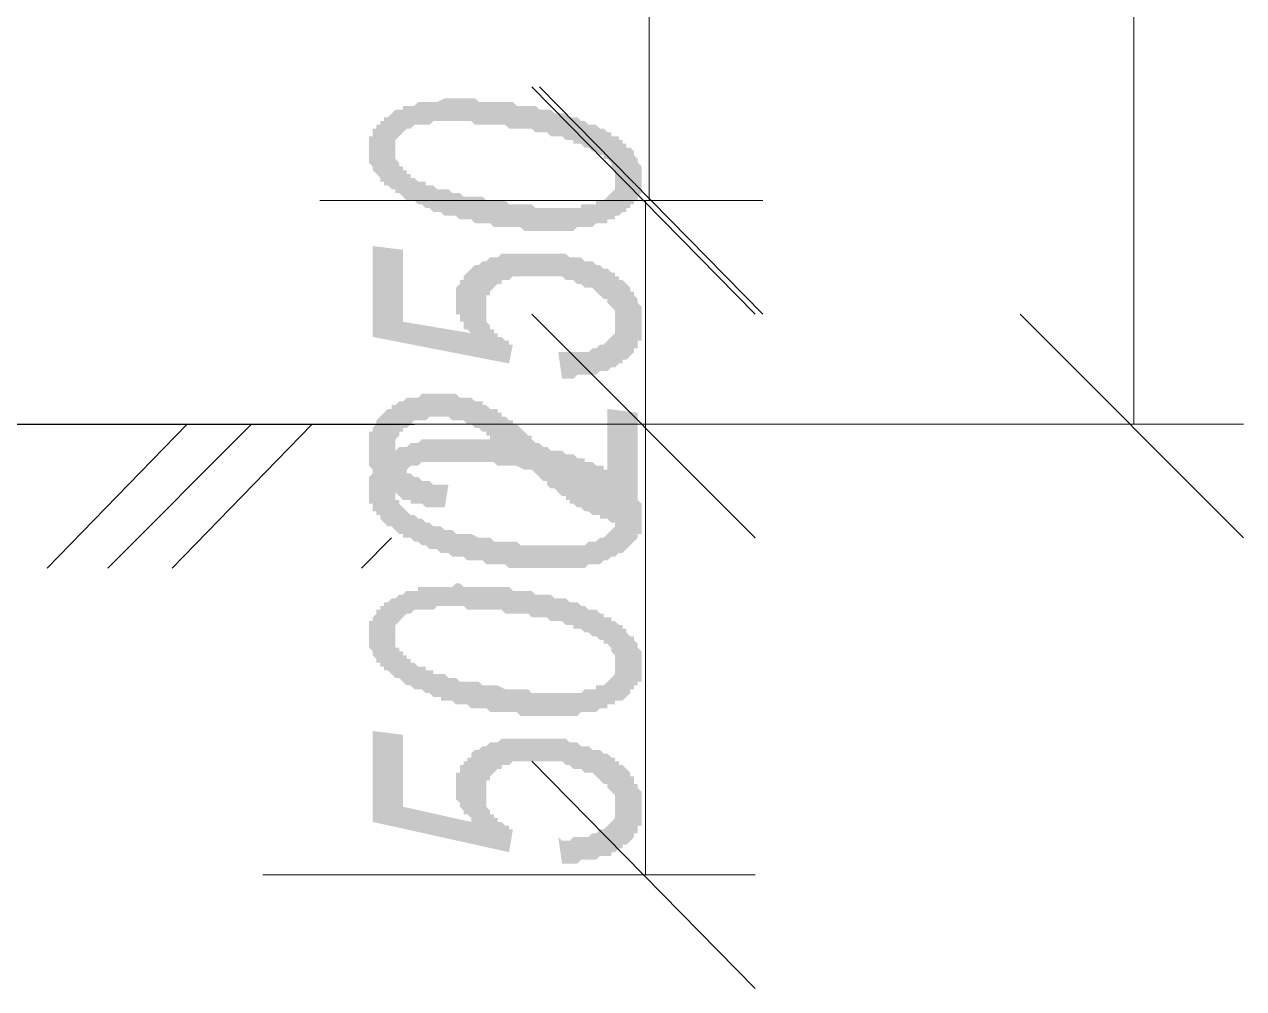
# Model space of a CAD drawing. Header units: millimetres. Extents: x 1372 to 666090, y 1285 to 31551.
# Drawn here: x 578284 to 579627, y 18809 to 19870 of the extents above; entities that cross this region are included whole.
import ezdxf

# ---------------------------------------------------------------- set-up
doc = ezdxf.new("R2010")
doc.units = ezdxf.units.MM
doc.layers.add('PDF _0', color=7, linetype='Continuous')
doc.layers.add('PDF _2D - Общий_Ном._пера__2', color=9, linetype='Continuous', true_color=0x808080)
doc.layers.add('PDF _Аннотация - Общий_Ном._пера__101', color=7, linetype='Continuous', true_color=0x989898)

msp = doc.modelspace()

# ---------------------------------------------------------------- hatches: boundary and pattern name
at = {"layer": 'PDF _0', "transparency": 33554559}
h = msp.add_hatch(color=256, dxfattribs=at)
h.paths.add_polyline_path([(578863.5, 19642.7), (578859.3, 19642.7), (578855.1, 19642.7), (578851, 19642.7), (578846.8, 19642.7), (578842.6, 19642.7), (578838.5, 19642.7), (578834.3, 19642.7), (578830.1, 19646.8), (578825.9, 19646.8), (578821.8, 19646.8), (578817.6, 19646.8), (578813.4, 19646.8), (578809.3, 19646.8), (578805.1, 19646.8), (578800.9, 19646.8), (578796.8, 19651), (578792.6, 19651), (578788.4, 19651), (578784.2, 19651), (578780.1, 19651), (578775.9, 19655.2), (578771.7, 19655.2), (578767.6, 19655.2), (578763.4, 19655.2), (578759.2, 19659.3), (578755, 19659.3), (578750.9, 19659.3), (578746.7, 19659.3), (578742.5, 19663.5), (578742.5, 19663.5), (578738.4, 19663.5), (578734.2, 19663.5), (578730, 19667.7), (578725.9, 19667.7), (578725.9, 19667.7), (578725.9, 19667.7), (578721.7, 19671.9), (578717.5, 19671.9), (578713.3, 19676), (578709.2, 19676), (578705, 19676), (578700.8, 19680.2), (578700.8, 19680.2), (578696.7, 19684.4), (578692.5, 19684.4), (578692.5, 19688.5), (578688.3, 19688.5), (578688.3, 19688.5), (578684.1, 19692.7), (578680, 19692.7), (578680, 19696.9), (578675.8, 19696.9), (578675.8, 19701), (578671.6, 19705.2), (578671.6, 19705.2), (578667.5, 19709.4), (578667.5, 19709.4), (578667.5, 19713.6), (578667.5, 19713.6), (578663.3, 19717.7), (578663.3, 19721.9), (578663.3, 19721.9), (578663.3, 19726.1), (578663.3, 19730.2), (578663.3, 19730.2), (578663.3, 19734.4), (578663.3, 19738.6), (578663.3, 19738.6), (578663.3, 19742.8), (578663.3, 19746.9), (578667.5, 19746.9), (578667.5, 19751.1), (578667.5, 19755.3), (578671.6, 19755.3), (578671.6, 19759.4), (578675.8, 19759.4), (578675.8, 19763.6), (578680, 19763.6), (578680, 19767.8), (578684.1, 19767.8), (578688.3, 19771.9), (578688.3, 19771.9), (578692.5, 19776.1), (578696.7, 19776.1), (578700.8, 19776.1), (578700.8, 19780.3), (578705, 19780.3), (578709.2, 19780.3), (578713.3, 19780.3), (578717.5, 19784.5), (578717.5, 19784.5), (578721.7, 19784.5), (578725.9, 19784.5), (578730, 19784.5), (578734.2, 19784.5), (578738.4, 19784.5), (578746.7, 19788.6), (578750.9, 19788.6), (578755, 19788.6), (578759.2, 19788.6), (578759.2, 19788.6), (578763.4, 19788.6), (578767.6, 19788.6), (578771.7, 19788.6), (578775.9, 19788.6), (578780.1, 19788.6), (578784.2, 19784.5), (578788.4, 19784.5), (578792.6, 19784.5), (578796.8, 19784.5), (578800.9, 19784.5), (578805.1, 19784.5), (578809.3, 19784.5), (578813.4, 19784.5), (578817.6, 19784.5), (578821.8, 19784.5), (578825.9, 19780.3), (578830.1, 19780.3), (578834.3, 19780.3), (578838.5, 19780.3), (578842.6, 19780.3), (578846.8, 19780.3), (578851, 19776.1), (578855.1, 19776.1), (578859.3, 19776.1), (578859.3, 19776.1), (578863.5, 19776.1), (578867.7, 19771.9), (578871.8, 19771.9), (578876, 19771.9), (578880.2, 19771.9), (578884.3, 19767.8), (578888.5, 19767.8), (578892.7, 19767.8), (578896.9, 19763.6), (578901, 19763.6), (578901, 19763.6), (578905.2, 19759.4), (578909.4, 19759.4), (578913.5, 19759.4), (578917.7, 19755.3), (578921.9, 19755.3), (578921.9, 19755.3), (578926, 19751.1), (578930.2, 19751.1), (578930.2, 19746.9), (578934.4, 19746.9), (578938.6, 19746.9), (578938.6, 19742.8), (578942.7, 19742.8), (578942.7, 19738.6), (578946.9, 19738.6), (578946.9, 19734.4), (578951.1, 19734.4), (578955.2, 19730.2), (578955.2, 19726.1), (578955.2, 19726.1), (578959.4, 19721.9), (578959.4, 19721.9), (578959.4, 19717.7), (578963.6, 19713.6), (578963.6, 19713.6), (578963.6, 19709.4), (578963.6, 19705.2), (578963.6, 19705.2), (578963.6, 19701), (578963.6, 19701), (578963.6, 19696.9), (578963.6, 19692.7), (578963.6, 19688.5), (578963.6, 19688.5), (578963.6, 19684.4), (578963.6, 19684.4), (578959.4, 19680.2), (578959.4, 19676), (578955.2, 19676), (578955.2, 19671.9), (578951.1, 19671.9), (578951.1, 19667.7), (578946.9, 19667.7), (578946.9, 19663.5), (578942.7, 19663.5), (578938.6, 19659.3), (578934.4, 19659.3), (578934.4, 19655.2), (578930.2, 19655.2), (578926, 19655.2), (578926, 19651), (578921.9, 19651), (578917.7, 19651), (578913.5, 19651), (578909.4, 19646.8), (578905.2, 19646.8), (578905.2, 19646.8), (578901, 19646.8), (578896.9, 19646.8), (578892.7, 19646.8), (578888.5, 19642.7), (578880.2, 19642.7), (578876, 19642.7), (578871.8, 19642.7), (578867.7, 19642.7), (578863.5, 19642.7), (578863.5, 19642.7)], flags=0)
h.paths.add_polyline_path([(578871.8, 19667.7), (578876, 19667.7), (578880.2, 19667.7), (578884.3, 19667.7), (578892.7, 19667.7), (578896.9, 19667.7), (578896.9, 19671.9), (578901, 19671.9), (578905.2, 19671.9), (578909.4, 19671.9), (578913.5, 19671.9), (578913.5, 19676), (578917.7, 19676), (578921.9, 19676), (578926, 19680.2), (578926, 19680.2), (578930.2, 19684.4), (578930.2, 19684.4), (578934.4, 19688.5), (578934.4, 19692.7), (578934.4, 19692.7), (578934.4, 19696.9), (578934.4, 19701), (578934.4, 19701), (578934.4, 19701), (578934.4, 19705.2), (578934.4, 19709.4), (578934.4, 19709.4), (578930.2, 19713.6), (578930.2, 19717.7), (578930.2, 19717.7), (578926, 19721.9), (578921.9, 19721.9), (578921.9, 19726.1), (578917.7, 19726.1), (578917.7, 19726.1), (578913.5, 19730.2), (578913.5, 19730.2), (578909.4, 19730.2), (578905.2, 19734.4), (578901, 19734.4), (578901, 19734.4), (578896.9, 19738.6), (578892.7, 19738.6), (578888.5, 19738.6), (578888.5, 19742.8), (578884.3, 19742.8), (578880.2, 19742.8), (578876, 19746.9), (578871.8, 19746.9), (578867.7, 19746.9), (578863.5, 19746.9), (578859.3, 19751.1), (578855.1, 19751.1), (578851, 19751.1), (578846.8, 19751.1), (578842.6, 19755.3), (578838.5, 19755.3), (578834.3, 19755.3), (578825.9, 19755.3), (578821.8, 19755.3), (578817.6, 19755.3), (578813.4, 19759.4), (578809.3, 19759.4), (578805.1, 19759.4), (578800.9, 19759.4), (578796.8, 19759.4), (578792.6, 19759.4), (578788.4, 19759.4), (578784.2, 19759.4), (578780.1, 19759.4), (578775.9, 19763.6), (578771.7, 19763.6), (578767.6, 19763.6), (578763.4, 19763.6), (578763.4, 19763.6), (578759.2, 19763.6), (578755, 19763.6), (578750.9, 19763.6), (578746.7, 19763.6), (578742.5, 19763.6), (578738.4, 19763.6), (578734.2, 19763.6), (578730, 19759.4), (578725.9, 19759.4), (578721.7, 19759.4), (578717.5, 19759.4), (578713.3, 19759.4), (578709.2, 19755.3), (578709.2, 19755.3), (578705, 19755.3), (578700.8, 19751.1), (578700.8, 19751.1), (578696.7, 19746.9), (578696.7, 19746.9), (578692.5, 19742.8), (578692.5, 19738.6), (578692.5, 19738.6), (578692.5, 19734.4), (578692.5, 19730.2), (578692.5, 19730.2), (578692.5, 19730.2), (578692.5, 19726.1), (578692.5, 19721.9), (578692.5, 19721.9), (578696.7, 19717.7), (578696.7, 19713.6), (578700.8, 19713.6), (578700.8, 19709.4), (578705, 19709.4), (578705, 19705.2), (578709.2, 19705.2), (578709.2, 19701), (578713.3, 19701), (578717.5, 19696.9), (578721.7, 19696.9), (578725.9, 19696.9), (578725.9, 19692.7), (578730, 19692.7), (578734.2, 19692.7), (578734.2, 19692.7), (578738.4, 19688.5), (578742.5, 19688.5), (578746.7, 19688.5), (578750.9, 19688.5), (578755, 19684.4), (578755, 19684.4), (578759.2, 19684.4), (578763.4, 19684.4), (578767.6, 19680.2), (578771.7, 19680.2), (578775.9, 19680.2), (578784.2, 19680.2), (578788.4, 19680.2), (578792.6, 19676), (578796.8, 19676), (578800.9, 19676), (578805.1, 19676), (578813.4, 19676), (578817.6, 19671.9), (578821.8, 19671.9), (578825.9, 19671.9), (578830.1, 19671.9), (578834.3, 19671.9), (578838.5, 19671.9), (578842.6, 19671.9), (578846.8, 19667.7), (578851, 19667.7), (578855.1, 19667.7), (578859.3, 19667.7), (578859.3, 19667.7), (578863.5, 19667.7), (578867.7, 19667.7), (578871.8, 19667.7), (578871.8, 19667.7)], flags=0)
for points in [[(578876, 19480), (578871.8, 19509.2), (578876, 19509.2), (578880.2, 19509.2), (578880.2, 19509.2), (578884.3, 19509.2), (578888.5, 19509.2), (578892.7, 19509.2), (578896.9, 19509.2), (578901, 19509.2), (578905.2, 19509.2), (578909.4, 19513.4), (578913.5, 19513.4), (578913.5, 19513.4), (578917.7, 19517.5), (578921.9, 19517.5), (578926, 19521.7), (578926, 19521.7), (578930.2, 19525.9), (578930.2, 19525.9), (578934.4, 19530), (578934.4, 19534.2), (578934.4, 19534.2), (578934.4, 19538.4), (578934.4, 19542.6), (578934.4, 19542.6), (578934.4, 19546.7), (578934.4, 19546.7), (578934.4, 19550.9), (578934.4, 19550.9), (578934.4, 19555.1), (578930.2, 19559.2), (578930.2, 19559.2), (578926, 19563.4), (578926, 19567.6), (578926, 19567.6), (578921.9, 19567.6), (578917.7, 19571.8), (578917.7, 19571.8), (578913.5, 19575.9), (578913.5, 19575.9), (578909.4, 19580.1), (578905.2, 19580.1), (578901, 19580.1), (578896.9, 19584.3), (578892.7, 19584.3), (578888.5, 19588.4), (578888.5, 19588.4), (578884.3, 19588.4), (578880.2, 19588.4), (578880.2, 19588.4), (578876, 19592.6), (578871.8, 19592.6), (578867.7, 19592.6), (578863.5, 19592.6), (578859.3, 19592.6), (578855.1, 19592.6), (578851, 19592.6), (578846.8, 19592.6), (578846.8, 19592.6), (578842.6, 19592.6), (578838.5, 19592.6), (578834.3, 19592.6), (578830.1, 19592.6), (578825.9, 19592.6), (578821.8, 19592.6), (578817.6, 19588.4), (578813.4, 19588.4), (578809.3, 19588.4), (578809.3, 19584.3), (578805.1, 19584.3), (578800.9, 19580.1), (578800.9, 19580.1), (578796.8, 19575.9), (578796.8, 19575.9), (578796.8, 19571.8), (578792.6, 19571.8), (578792.6, 19567.6), (578792.6, 19563.4), (578792.6, 19563.4), (578792.6, 19559.2), (578792.6, 19555.1), (578792.6, 19555.1), (578792.6, 19550.9), (578792.6, 19546.7), (578792.6, 19546.7), (578792.6, 19542.6), (578796.8, 19538.4), (578796.8, 19538.4), (578796.8, 19534.2), (578800.9, 19534.2), (578800.9, 19530), (578805.1, 19530), (578805.1, 19525.9), (578809.3, 19525.9), (578813.4, 19521.7), (578817.6, 19521.7), (578817.6, 19517.5), (578821.8, 19517.5), (578817.6, 19496.7), (578667.5, 19525.9), (578667.5, 19626), (578700.8, 19621.8), (578700.8, 19542.6), (578775.9, 19530), (578775.9, 19530), (578771.7, 19534.2), (578767.6, 19534.2), (578767.6, 19538.4), (578767.6, 19542.6), (578763.4, 19542.6), (578763.4, 19546.7), (578763.4, 19546.7), (578763.4, 19550.9), (578759.2, 19550.9), (578759.2, 19555.1), (578759.2, 19559.2), (578759.2, 19559.2), (578759.2, 19563.4), (578759.2, 19563.4), (578759.2, 19567.6), (578759.2, 19571.8), (578759.2, 19575.9), (578759.2, 19575.9), (578759.2, 19580.1), (578763.4, 19584.3), (578763.4, 19584.3), (578763.4, 19588.4), (578767.6, 19588.4), (578767.6, 19592.6), (578771.7, 19596.8), (578771.7, 19596.8), (578775.9, 19601), (578775.9, 19601), (578780.1, 19605.1), (578780.1, 19605.1), (578784.2, 19605.1), (578788.4, 19609.3), (578788.4, 19609.3), (578792.6, 19609.3), (578796.8, 19613.5), (578800.9, 19613.5), (578800.9, 19613.5), (578805.1, 19613.5), (578809.3, 19617.6), (578813.4, 19617.6), (578817.6, 19617.6), (578821.8, 19617.6), (578825.9, 19617.6), (578830.1, 19617.6), (578834.3, 19617.6), (578838.5, 19617.6), (578842.6, 19617.6), (578846.8, 19617.6), (578851, 19617.6), (578855.1, 19617.6), (578859.3, 19617.6), (578863.5, 19617.6), (578867.7, 19617.6), (578871.8, 19617.6), (578876, 19617.6), (578880.2, 19617.6), (578884.3, 19613.5), (578888.5, 19613.5), (578892.7, 19613.5), (578892.7, 19613.5), (578896.9, 19613.5), (578901, 19609.3), (578905.2, 19609.3), (578909.4, 19609.3), (578913.5, 19605.1), (578917.7, 19605.1), (578921.9, 19601), (578921.9, 19601), (578926, 19601), (578930.2, 19596.8), (578934.4, 19596.8), (578934.4, 19592.6), (578938.6, 19592.6), (578938.6, 19588.4), (578942.7, 19588.4), (578946.9, 19584.3), (578946.9, 19584.3), (578951.1, 19580.1), (578951.1, 19575.9), (578955.2, 19575.9), (578955.2, 19571.8), (578955.2, 19571.8), (578959.4, 19567.6), (578959.4, 19563.4), (578959.4, 19563.4), (578963.6, 19559.2), (578963.6, 19555.1), (578963.6, 19555.1), (578963.6, 19550.9), (578963.6, 19546.7), (578963.6, 19546.7), (578963.6, 19542.6), (578963.6, 19542.6), (578963.6, 19538.4), (578963.6, 19534.2), (578963.6, 19530), (578963.6, 19530), (578963.6, 19525.9), (578963.6, 19521.7), (578959.4, 19521.7), (578959.4, 19517.5), (578959.4, 19513.4), (578955.2, 19513.4), (578955.2, 19509.2), (578955.2, 19509.2), (578951.1, 19505), (578951.1, 19505), (578946.9, 19500.9), (578942.7, 19500.9), (578942.7, 19496.7), (578938.6, 19496.7), (578934.4, 19492.5), (578930.2, 19492.5), (578930.2, 19492.5), (578926, 19488.3), (578921.9, 19488.3), (578917.7, 19488.3), (578913.5, 19484.2), (578909.4, 19484.2), (578905.2, 19484.2), (578901, 19484.2), (578896.9, 19484.2), (578892.7, 19484.2), (578888.5, 19480), (578884.3, 19480), (578884.3, 19480), (578880.2, 19480), (578876, 19480), (578876, 19480)], [(578959.4, 19317.3), (578955.2, 19317.3), (578951.1, 19317.3), (578946.9, 19317.3), (578942.7, 19321.5), (578938.6, 19321.5), (578934.4, 19321.5), (578930.2, 19321.5), (578926, 19325.7), (578921.9, 19325.7), (578921.9, 19325.7), (578917.7, 19325.7), (578917.7, 19329.9), (578913.5, 19329.9), (578909.4, 19329.9), (578905.2, 19334), (578901, 19334), (578901, 19334), (578896.9, 19338.2), (578892.7, 19338.2), (578888.5, 19342.4), (578884.3, 19342.4), (578884.3, 19346.5), (578880.2, 19346.5), (578880.2, 19346.5), (578880.2, 19350.7), (578876, 19350.7), (578876, 19350.7), (578871.8, 19354.9), (578871.8, 19354.9), (578867.7, 19359.1), (578863.5, 19359.1), (578863.5, 19359.1), (578859.3, 19363.2), (578859.3, 19367.4), (578855.1, 19367.4), (578851, 19371.6), (578851, 19371.6), (578846.8, 19375.7), (578842.6, 19379.9), (578838.5, 19379.9), (578834.3, 19384.1), (578834.3, 19388.2), (578830.1, 19392.4), (578825.9, 19392.4), (578825.9, 19392.4), (578821.8, 19396.6), (578817.6, 19400.8), (578813.4, 19404.9), (578813.4, 19404.9), (578809.3, 19409.1), (578805.1, 19409.1), (578805.1, 19413.3), (578800.9, 19413.3), (578796.8, 19413.3), (578796.8, 19417.4), (578796.8, 19417.4), (578792.6, 19417.4), (578792.6, 19421.6), (578788.4, 19421.6), (578784.2, 19425.8), (578780.1, 19425.8), (578775.9, 19430), (578771.7, 19430), (578771.7, 19430), (578767.6, 19434.1), (578763.4, 19434.1), (578763.4, 19434.1), (578759.2, 19434.1), (578755, 19434.1), (578750.9, 19438.3), (578746.7, 19438.3), (578742.5, 19438.3), (578738.4, 19438.3), (578734.2, 19438.3), (578734.2, 19438.3), (578730, 19438.3), (578725.9, 19434.1), (578721.7, 19434.1), (578717.5, 19434.1), (578713.3, 19434.1), (578709.2, 19430), (578709.2, 19430), (578705, 19425.8), (578700.8, 19425.8), (578700.8, 19421.6), (578696.7, 19421.6), (578696.7, 19417.4), (578696.7, 19417.4), (578692.5, 19413.3), (578692.5, 19409.1), (578692.5, 19409.1), (578692.5, 19404.9), (578692.5, 19400.8), (578692.5, 19400.8), (578692.5, 19396.6), (578692.5, 19392.4), (578692.5, 19392.4), (578696.7, 19388.2), (578696.7, 19388.2), (578696.7, 19384.1), (578700.8, 19379.9), (578705, 19379.9), (578705, 19375.7), (578709.2, 19375.7), (578709.2, 19375.7), (578713.3, 19371.6), (578717.5, 19371.6), (578721.7, 19367.4), (578721.7, 19367.4), (578725.9, 19367.4), (578730, 19367.4), (578734.2, 19363.2), (578738.4, 19363.2), (578742.5, 19363.2), (578746.7, 19363.2), (578750.9, 19363.2), (578746.7, 19338.2), (578742.5, 19338.2), (578738.4, 19338.2), (578734.2, 19338.2), (578730, 19338.2), (578725.9, 19338.2), (578721.7, 19342.4), (578717.5, 19342.4), (578713.3, 19342.4), (578709.2, 19342.4), (578709.2, 19346.5), (578705, 19346.5), (578700.8, 19346.5), (578696.7, 19350.7), (578696.7, 19350.7), (578692.5, 19354.9), (578688.3, 19354.9), (578684.1, 19354.9), (578684.1, 19359.1), (578684.1, 19359.1), (578680, 19363.2), (578675.8, 19363.2), (578675.8, 19367.4), (578671.6, 19367.4), (578671.6, 19371.6), (578671.6, 19375.7), (578667.5, 19375.7), (578667.5, 19379.9), (578667.5, 19379.9), (578663.3, 19384.1), (578663.3, 19388.2), (578663.3, 19388.2), (578663.3, 19392.4), (578663.3, 19396.6), (578663.3, 19400.8), (578663.3, 19400.8), (578663.3, 19404.9), (578663.3, 19409.1), (578663.3, 19409.1), (578663.3, 19413.3), (578663.3, 19417.4), (578663.3, 19421.6), (578667.5, 19421.6), (578667.5, 19425.8), (578667.5, 19425.8), (578671.6, 19430), (578671.6, 19434.1), (578671.6, 19434.1), (578675.8, 19438.3), (578675.8, 19438.3), (578680, 19442.5), (578680, 19442.5), (578684.1, 19446.6), (578688.3, 19446.6), (578688.3, 19450.8), (578692.5, 19450.8), (578696.7, 19455), (578700.8, 19455), (578700.8, 19455), (578705, 19459.1), (578709.2, 19459.1), (578713.3, 19459.1), (578717.5, 19459.1), (578721.7, 19463.3), (578725.9, 19463.3), (578730, 19463.3), (578734.2, 19463.3), (578738.4, 19463.3), (578742.5, 19463.3), (578742.5, 19463.3), (578746.7, 19463.3), (578750.9, 19463.3), (578755, 19463.3), (578755, 19463.3), (578759.2, 19463.3), (578763.4, 19459.1), (578767.6, 19459.1), (578771.7, 19459.1), (578775.9, 19459.1), (578780.1, 19455), (578784.2, 19455), (578788.4, 19455), (578788.4, 19450.8), (578792.6, 19450.8), (578796.8, 19446.6), (578796.8, 19446.6), (578800.9, 19446.6), (578800.9, 19446.6), (578805.1, 19446.6), (578805.1, 19442.5), (578805.1, 19442.5), (578809.3, 19442.5), (578809.3, 19438.3), (578813.4, 19438.3), (578813.4, 19438.3), (578817.6, 19434.1), (578821.8, 19434.1), (578821.8, 19430), (578825.9, 19430), (578830.1, 19425.8), (578830.1, 19425.8), (578834.3, 19421.6), (578838.5, 19417.4), (578842.6, 19417.4), (578842.6, 19413.3), (578846.8, 19409.1), (578851, 19409.1), (578855.1, 19404.9), (578859.3, 19400.8), (578863.5, 19396.6), (578863.5, 19396.6), (578867.7, 19392.4), (578871.8, 19388.2), (578876, 19388.2), (578876, 19384.1), (578880.2, 19379.9), (578884.3, 19379.9), (578884.3, 19375.7), (578888.5, 19375.7), (578892.7, 19371.6), (578892.7, 19371.6), (578896.9, 19371.6), (578896.9, 19367.4), (578901, 19367.4), (578905.2, 19363.2), (578909.4, 19363.2), (578909.4, 19359.1), (578913.5, 19359.1), (578917.7, 19354.9), (578921.9, 19354.9), (578921.9, 19354.9), (578926, 19350.7), (578926, 19446.6), (578959.4, 19442.5)], [(578876, 18946.2), (578871.8, 18975.4), (578876, 18971.2), (578880.2, 18971.2), (578880.2, 18971.2), (578884.3, 18971.2), (578888.5, 18975.4), (578892.7, 18975.4), (578896.9, 18975.4), (578901, 18975.4), (578905.2, 18975.4), (578909.4, 18979.5), (578913.5, 18979.5), (578913.5, 18979.5), (578917.7, 18983.7), (578921.9, 18983.7), (578926, 18987.9), (578926, 18987.9), (578930.2, 18992), (578930.2, 18992), (578934.4, 18996.2), (578934.4, 19000.4), (578934.4, 19000.4), (578934.4, 19004.5), (578934.4, 19008.7), (578934.4, 19008.7), (578934.4, 19008.7), (578934.4, 19012.9), (578934.4, 19017.1), (578934.4, 19017.1), (578934.4, 19021.2), (578930.2, 19025.4), (578930.2, 19025.4), (578926, 19029.6), (578926, 19033.7), (578926, 19033.7), (578921.9, 19033.7), (578917.7, 19037.9), (578917.7, 19037.9), (578913.5, 19042.1), (578913.5, 19042.1), (578909.4, 19046.3), (578905.2, 19046.3), (578901, 19046.3), (578896.9, 19050.4), (578892.7, 19050.4), (578888.5, 19050.4), (578888.5, 19050.4), (578884.3, 19054.6), (578880.2, 19054.6), (578880.2, 19054.6), (578876, 19058.8), (578871.8, 19058.8), (578867.7, 19058.8), (578863.5, 19058.8), (578859.3, 19058.8), (578855.1, 19058.8), (578851, 19058.8), (578846.8, 19058.8), (578846.8, 19058.8), (578842.6, 19058.8), (578838.5, 19058.8), (578834.3, 19058.8), (578830.1, 19058.8), (578825.9, 19058.8), (578821.8, 19058.8), (578817.6, 19054.6), (578813.4, 19054.6), (578809.3, 19054.6), (578809.3, 19050.4), (578805.1, 19050.4), (578800.9, 19046.3), (578800.9, 19046.3), (578796.8, 19042.1), (578796.8, 19042.1), (578796.8, 19037.9), (578792.6, 19037.9), (578792.6, 19033.7), (578792.6, 19029.6), (578792.6, 19025.4), (578792.6, 19025.4), (578792.6, 19021.2), (578792.6, 19021.2), (578792.6, 19017.1), (578792.6, 19012.9), (578792.6, 19012.9), (578792.6, 19008.7), (578796.8, 19004.5), (578796.8, 19004.5), (578796.8, 19000.4), (578800.9, 19000.4), (578800.9, 18996.2), (578805.1, 18996.2), (578805.1, 18992), (578809.3, 18992), (578813.4, 18987.9), (578817.6, 18987.9), (578817.6, 18983.7), (578821.8, 18983.7), (578817.6, 18958.7), (578667.5, 18992), (578667.5, 19092.1), (578700.8, 19088), (578700.8, 19008.7), (578775.9, 18992), (578775.9, 18996.2), (578771.7, 19000.4), (578767.6, 19000.4), (578767.6, 19004.5), (578767.6, 19004.5), (578763.4, 19008.7), (578763.4, 19012.9), (578763.4, 19012.9), (578763.4, 19012.9), (578759.2, 19017.1), (578759.2, 19021.2), (578759.2, 19021.2), (578759.2, 19025.4), (578759.2, 19029.6), (578759.2, 19029.6), (578759.2, 19033.7), (578759.2, 19037.9), (578759.2, 19037.9), (578759.2, 19042.1), (578759.2, 19046.3), (578763.4, 19046.3), (578763.4, 19050.4), (578763.4, 19054.6), (578767.6, 19054.6), (578767.6, 19058.8), (578771.7, 19058.8), (578771.7, 19062.9), (578775.9, 19062.9), (578775.9, 19067.1), (578780.1, 19071.3), (578780.1, 19071.3), (578784.2, 19071.3), (578788.4, 19075.4), (578788.4, 19075.4), (578792.6, 19075.4), (578796.8, 19079.6), (578800.9, 19079.6), (578800.9, 19079.6), (578805.1, 19079.6), (578809.3, 19083.8), (578813.4, 19083.8), (578817.6, 19083.8), (578821.8, 19083.8), (578825.9, 19083.8), (578830.1, 19083.8), (578834.3, 19083.8), (578838.5, 19083.8), (578842.6, 19083.8), (578846.8, 19083.8), (578851, 19083.8), (578855.1, 19083.8), (578859.3, 19083.8), (578863.5, 19083.8), (578867.7, 19083.8), (578871.8, 19083.8), (578876, 19083.8), (578880.2, 19083.8), (578884.3, 19079.6), (578888.5, 19079.6), (578892.7, 19079.6), (578892.7, 19079.6), (578896.9, 19075.4), (578901, 19075.4), (578905.2, 19075.4), (578909.4, 19071.3), (578913.5, 19071.3), (578917.7, 19071.3), (578921.9, 19067.1), (578921.9, 19067.1), (578926, 19067.1), (578930.2, 19062.9), (578934.4, 19062.9), (578934.4, 19058.8), (578938.6, 19058.8), (578938.6, 19054.6), (578942.7, 19054.6), (578946.9, 19050.4), (578946.9, 19050.4), (578951.1, 19046.3), (578951.1, 19042.1), (578955.2, 19042.1), (578955.2, 19037.9), (578955.2, 19033.7), (578959.4, 19033.7), (578959.4, 19029.6), (578959.4, 19029.6), (578963.6, 19025.4), (578963.6, 19021.2), (578963.6, 19021.2), (578963.6, 19017.1), (578963.6, 19012.9), (578963.6, 19008.7), (578963.6, 19008.7), (578963.6, 19004.5), (578963.6, 19004.5), (578963.6, 19000.4), (578963.6, 18996.2), (578963.6, 18996.2), (578963.6, 18992), (578963.6, 18987.9), (578959.4, 18987.9), (578959.4, 18983.7), (578959.4, 18979.5), (578955.2, 18979.5), (578955.2, 18975.4), (578955.2, 18975.4), (578951.1, 18971.2), (578951.1, 18971.2), (578946.9, 18967), (578942.7, 18967), (578942.7, 18962.8), (578938.6, 18962.8), (578934.4, 18958.7), (578930.2, 18958.7), (578930.2, 18954.5), (578926, 18954.5), (578921.9, 18954.5), (578917.7, 18954.5), (578913.5, 18950.3), (578909.4, 18950.3), (578905.2, 18950.3), (578901, 18950.3), (578896.9, 18950.3), (578892.7, 18946.2), (578888.5, 18946.2), (578884.3, 18946.2), (578884.3, 18946.2), (578880.2, 18946.2), (578876, 18946.2), (578876, 18946.2)]]:
    msp.add_hatch(color=256, dxfattribs=at).paths.add_polyline_path(points)
h = msp.add_hatch(color=256, dxfattribs=at)
h.paths.add_polyline_path([(578863.5, 19271.5), (578859.3, 19271.5), (578855.1, 19271.5), (578851, 19271.5), (578846.8, 19271.5), (578842.6, 19271.5), (578838.5, 19271.5), (578834.3, 19271.5), (578830.1, 19271.5), (578825.9, 19271.5), (578821.8, 19271.5), (578817.6, 19271.5), (578813.4, 19275.6), (578809.3, 19275.6), (578805.1, 19275.6), (578800.9, 19275.6), (578796.8, 19275.6), (578792.6, 19275.6), (578788.4, 19279.8), (578784.2, 19279.8), (578780.1, 19279.8), (578775.9, 19279.8), (578771.7, 19279.8), (578767.6, 19284), (578763.4, 19284), (578759.2, 19284), (578755, 19284), (578750.9, 19288.2), (578746.7, 19288.2), (578742.5, 19288.2), (578742.5, 19288.2), (578738.4, 19292.3), (578734.2, 19292.3), (578730, 19292.3), (578725.9, 19296.5), (578725.9, 19296.5), (578725.9, 19296.5), (578721.7, 19296.5), (578717.5, 19300.7), (578713.3, 19300.7), (578709.2, 19304.8), (578705, 19304.8), (578700.8, 19304.8), (578700.8, 19309), (578696.7, 19309), (578692.5, 19313.2), (578692.5, 19313.2), (578688.3, 19317.3), (578688.3, 19317.3), (578684.1, 19317.3), (578680, 19321.5), (578680, 19321.5), (578675.8, 19325.7), (578675.8, 19329.9), (578671.6, 19329.9), (578671.6, 19334), (578667.5, 19334), (578667.5, 19338.2), (578667.5, 19338.2), (578667.5, 19342.4), (578663.3, 19342.4), (578663.3, 19346.5), (578663.3, 19350.7), (578663.3, 19354.9), (578663.3, 19354.9), (578663.3, 19359.1), (578663.3, 19363.2), (578663.3, 19363.2), (578663.3, 19367.4), (578663.3, 19371.6), (578663.3, 19371.6), (578667.5, 19375.7), (578667.5, 19379.9), (578667.5, 19379.9), (578671.6, 19384.1), (578671.6, 19384.1), (578675.8, 19388.2), (578675.8, 19388.2), (578680, 19392.4), (578680, 19392.4), (578684.1, 19396.6), (578688.3, 19396.6), (578688.3, 19400.8), (578692.5, 19400.8), (578696.7, 19404.9), (578700.8, 19404.9), (578700.8, 19404.9), (578705, 19404.9), (578709.2, 19409.1), (578713.3, 19409.1), (578717.5, 19409.1), (578717.5, 19409.1), (578721.7, 19413.3), (578725.9, 19413.3), (578730, 19413.3), (578734.2, 19413.3), (578738.4, 19413.3), (578746.7, 19413.3), (578750.9, 19413.3), (578755, 19413.3), (578759.2, 19413.3), (578759.2, 19413.3), (578763.4, 19413.3), (578767.6, 19413.3), (578771.7, 19413.3), (578775.9, 19413.3), (578780.1, 19413.3), (578784.2, 19413.3), (578788.4, 19413.3), (578792.6, 19413.3), (578796.8, 19413.3), (578800.9, 19413.3), (578805.1, 19413.3), (578809.3, 19413.3), (578813.4, 19409.1), (578817.6, 19409.1), (578821.8, 19409.1), (578825.9, 19409.1), (578830.1, 19409.1), (578834.3, 19409.1), (578838.5, 19409.1), (578842.6, 19404.9), (578846.8, 19404.9), (578851, 19404.9), (578855.1, 19404.9), (578859.3, 19404.9), (578859.3, 19404.9), (578863.5, 19400.8), (578867.7, 19400.8), (578871.8, 19400.8), (578876, 19400.8), (578880.2, 19396.6), (578884.3, 19396.6), (578888.5, 19396.6), (578892.7, 19392.4), (578896.9, 19392.4), (578901, 19392.4), (578901, 19388.2), (578905.2, 19388.2), (578909.4, 19388.2), (578913.5, 19384.1), (578917.7, 19384.1), (578921.9, 19384.1), (578921.9, 19379.9), (578926, 19379.9), (578930.2, 19375.7), (578930.2, 19375.7), (578934.4, 19375.7), (578938.6, 19371.6), (578938.6, 19371.6), (578942.7, 19367.4), (578942.7, 19367.4), (578946.9, 19363.2), (578946.9, 19363.2), (578951.1, 19359.1), (578955.2, 19359.1), (578955.2, 19354.9), (578955.2, 19350.7), (578959.4, 19350.7), (578959.4, 19346.5), (578959.4, 19346.5), (578963.6, 19342.4), (578963.6, 19338.2), (578963.6, 19338.2), (578963.6, 19334), (578963.6, 19329.9), (578963.6, 19329.9), (578963.6, 19325.7), (578963.6, 19321.5), (578963.6, 19321.5), (578963.6, 19317.3), (578963.6, 19313.2), (578963.6, 19313.2), (578963.6, 19309), (578959.4, 19309), (578959.4, 19304.8), (578955.2, 19300.7), (578955.2, 19300.7), (578951.1, 19296.5), (578951.1, 19296.5), (578946.9, 19292.3), (578946.9, 19292.3), (578942.7, 19288.2), (578938.6, 19288.2), (578934.4, 19284), (578934.4, 19284), (578930.2, 19284), (578926, 19279.8), (578926, 19279.8), (578921.9, 19279.8), (578917.7, 19275.6), (578913.5, 19275.6), (578909.4, 19275.6), (578905.2, 19275.6), (578905.2, 19275.6), (578901, 19271.5), (578896.9, 19271.5), (578892.7, 19271.5), (578888.5, 19271.5), (578880.2, 19271.5), (578876, 19271.5), (578871.8, 19271.5), (578867.7, 19271.5), (578863.5, 19271.5), (578863.5, 19271.5)], flags=0)
h.paths.add_polyline_path([(578871.8, 19296.5), (578876, 19296.5), (578880.2, 19296.5), (578884.3, 19296.5), (578892.7, 19296.5), (578896.9, 19296.5), (578896.9, 19296.5), (578901, 19296.5), (578905.2, 19300.7), (578909.4, 19300.7), (578913.5, 19300.7), (578913.5, 19300.7), (578917.7, 19304.8), (578921.9, 19304.8), (578926, 19309), (578926, 19309), (578930.2, 19313.2), (578930.2, 19313.2), (578934.4, 19317.3), (578934.4, 19317.3), (578934.4, 19321.5), (578934.4, 19325.7), (578934.4, 19325.7), (578934.4, 19325.7), (578934.4, 19329.9), (578934.4, 19334), (578934.4, 19334), (578934.4, 19338.2), (578930.2, 19342.4), (578930.2, 19342.4), (578930.2, 19346.5), (578926, 19346.5), (578921.9, 19350.7), (578921.9, 19350.7), (578917.7, 19354.9), (578917.7, 19354.9), (578913.5, 19354.9), (578913.5, 19359.1), (578909.4, 19359.1), (578905.2, 19359.1), (578901, 19363.2), (578901, 19363.2), (578896.9, 19363.2), (578892.7, 19367.4), (578888.5, 19367.4), (578888.5, 19367.4), (578884.3, 19371.6), (578880.2, 19371.6), (578876, 19371.6), (578871.8, 19375.7), (578867.7, 19375.7), (578863.5, 19375.7), (578859.3, 19375.7), (578855.1, 19375.7), (578851, 19379.9), (578846.8, 19379.9), (578842.6, 19379.9), (578838.5, 19379.9), (578834.3, 19379.9), (578825.9, 19384.1), (578821.8, 19384.1), (578817.6, 19384.1), (578813.4, 19384.1), (578809.3, 19384.1), (578805.1, 19384.1), (578800.9, 19388.2), (578796.8, 19388.2), (578792.6, 19388.2), (578788.4, 19388.2), (578784.2, 19388.2), (578780.1, 19388.2), (578775.9, 19388.2), (578771.7, 19388.2), (578767.6, 19388.2), (578763.4, 19388.2), (578763.4, 19388.2), (578759.2, 19388.2), (578755, 19388.2), (578750.9, 19388.2), (578746.7, 19388.2), (578742.5, 19388.2), (578738.4, 19388.2), (578734.2, 19388.2), (578730, 19388.2), (578725.9, 19388.2), (578721.7, 19388.2), (578717.5, 19384.1), (578713.3, 19384.1), (578709.2, 19384.1), (578709.2, 19384.1), (578705, 19379.9), (578700.8, 19379.9), (578700.8, 19375.7), (578696.7, 19375.7), (578696.7, 19371.6), (578692.5, 19371.6), (578692.5, 19367.4), (578692.5, 19363.2), (578692.5, 19363.2), (578692.5, 19359.1), (578692.5, 19359.1), (578692.5, 19354.9), (578692.5, 19354.9), (578692.5, 19350.7), (578692.5, 19346.5), (578696.7, 19346.5), (578696.7, 19342.4), (578700.8, 19338.2), (578700.8, 19338.2), (578705, 19334), (578705, 19334), (578709.2, 19329.9), (578709.2, 19329.9), (578713.3, 19329.9), (578717.5, 19325.7), (578721.7, 19325.7), (578725.9, 19321.5), (578725.9, 19321.5), (578730, 19321.5), (578734.2, 19317.3), (578734.2, 19317.3), (578738.4, 19317.3), (578742.5, 19317.3), (578746.7, 19313.2), (578750.9, 19313.2), (578755, 19313.2), (578755, 19313.2), (578759.2, 19309), (578763.4, 19309), (578767.6, 19309), (578771.7, 19309), (578775.9, 19309), (578784.2, 19304.8), (578788.4, 19304.8), (578792.6, 19304.8), (578796.8, 19304.8), (578800.9, 19300.7), (578805.1, 19300.7), (578813.4, 19300.7), (578817.6, 19300.7), (578821.8, 19300.7), (578825.9, 19300.7), (578830.1, 19296.5), (578834.3, 19296.5), (578838.5, 19296.5), (578842.6, 19296.5), (578846.8, 19296.5), (578851, 19296.5), (578855.1, 19296.5), (578859.3, 19296.5), (578859.3, 19296.5), (578863.5, 19296.5), (578867.7, 19296.5), (578871.8, 19296.5), (578871.8, 19296.5)], flags=0)
h = msp.add_hatch(color=256, dxfattribs=at)
h.paths.add_polyline_path([(578863.5, 19108.8), (578859.3, 19108.8), (578855.1, 19108.8), (578851, 19108.8), (578846.8, 19108.8), (578842.6, 19108.8), (578838.5, 19108.8), (578834.3, 19108.8), (578830.1, 19108.8), (578825.9, 19113), (578821.8, 19113), (578817.6, 19113), (578813.4, 19113), (578809.3, 19113), (578805.1, 19113), (578800.9, 19113), (578796.8, 19113), (578792.6, 19117.2), (578788.4, 19117.2), (578784.2, 19117.2), (578780.1, 19117.2), (578775.9, 19117.2), (578771.7, 19121.3), (578767.6, 19121.3), (578763.4, 19121.3), (578759.2, 19121.3), (578755, 19125.5), (578750.9, 19125.5), (578746.7, 19125.5), (578742.5, 19125.5), (578742.5, 19129.7), (578738.4, 19129.7), (578734.2, 19129.7), (578730, 19133.8), (578725.9, 19133.8), (578725.9, 19133.8), (578725.9, 19133.8), (578721.7, 19138), (578717.5, 19138), (578713.3, 19138), (578709.2, 19142.2), (578705, 19142.2), (578700.8, 19146.4), (578700.8, 19146.4), (578696.7, 19150.5), (578692.5, 19150.5), (578692.5, 19150.5), (578688.3, 19154.7), (578688.3, 19154.7), (578684.1, 19158.9), (578680, 19158.9), (578680, 19163), (578675.8, 19163), (578675.8, 19167.2), (578671.6, 19167.2), (578671.6, 19171.4), (578667.5, 19175.5), (578667.5, 19175.5), (578667.5, 19175.5), (578667.5, 19179.7), (578663.3, 19183.9), (578663.3, 19183.9), (578663.3, 19188.1), (578663.3, 19192.2), (578663.3, 19196.4), (578663.3, 19196.4), (578663.3, 19200.6), (578663.3, 19204.7), (578663.3, 19204.7), (578663.3, 19208.9), (578663.3, 19213.1), (578667.5, 19213.1), (578667.5, 19217.3), (578667.5, 19217.3), (578671.6, 19221.4), (578671.6, 19225.6), (578675.8, 19225.6), (578675.8, 19229.8), (578680, 19229.8), (578680, 19233.9), (578684.1, 19233.9), (578688.3, 19238.1), (578688.3, 19238.1), (578692.5, 19238.1), (578696.7, 19242.3), (578700.8, 19242.3), (578700.8, 19242.3), (578705, 19246.4), (578709.2, 19246.4), (578713.3, 19246.4), (578717.5, 19246.4), (578717.5, 19250.6), (578721.7, 19250.6), (578725.9, 19250.6), (578730, 19250.6), (578734.2, 19250.6), (578738.4, 19250.6), (578746.7, 19250.6), (578750.9, 19250.6), (578755, 19250.6), (578759.2, 19254.8), (578759.2, 19254.8), (578763.4, 19254.8), (578767.6, 19250.6), (578771.7, 19250.6), (578775.9, 19250.6), (578780.1, 19250.6), (578784.2, 19250.6), (578788.4, 19250.6), (578792.6, 19250.6), (578796.8, 19250.6), (578800.9, 19250.6), (578805.1, 19250.6), (578809.3, 19250.6), (578813.4, 19250.6), (578817.6, 19250.6), (578821.8, 19246.4), (578825.9, 19246.4), (578830.1, 19246.4), (578834.3, 19246.4), (578838.5, 19246.4), (578842.6, 19246.4), (578846.8, 19242.3), (578851, 19242.3), (578855.1, 19242.3), (578859.3, 19242.3), (578859.3, 19242.3), (578863.5, 19242.3), (578867.7, 19238.1), (578871.8, 19238.1), (578876, 19238.1), (578880.2, 19238.1), (578884.3, 19233.9), (578888.5, 19233.9), (578892.7, 19233.9), (578896.9, 19229.8), (578901, 19229.8), (578901, 19229.8), (578905.2, 19225.6), (578909.4, 19225.6), (578913.5, 19225.6), (578917.7, 19221.4), (578921.9, 19221.4), (578921.9, 19217.3), (578926, 19217.3), (578930.2, 19217.3), (578930.2, 19213.1), (578934.4, 19213.1), (578938.6, 19208.9), (578938.6, 19208.9), (578942.7, 19208.9), (578942.7, 19204.7), (578946.9, 19204.7), (578946.9, 19200.6), (578951.1, 19196.4), (578955.2, 19196.4), (578955.2, 19192.2), (578955.2, 19192.2), (578959.4, 19188.1), (578959.4, 19183.9), (578959.4, 19183.9), (578963.6, 19179.7), (578963.6, 19179.7), (578963.6, 19175.5), (578963.6, 19171.4), (578963.6, 19171.4), (578963.6, 19167.2), (578963.6, 19163), (578963.6, 19163), (578963.6, 19158.9), (578963.6, 19154.7), (578963.6, 19154.7), (578963.6, 19150.5), (578963.6, 19146.4), (578959.4, 19146.4), (578959.4, 19142.2), (578955.2, 19142.2), (578955.2, 19138), (578951.1, 19138), (578951.1, 19133.8), (578946.9, 19129.7), (578946.9, 19129.7), (578942.7, 19125.5), (578938.6, 19125.5), (578934.4, 19125.5), (578934.4, 19121.3), (578930.2, 19121.3), (578926, 19121.3), (578926, 19117.2), (578921.9, 19117.2), (578917.7, 19117.2), (578913.5, 19113), (578909.4, 19113), (578905.2, 19113), (578905.2, 19113), (578901, 19113), (578896.9, 19113), (578892.7, 19108.8), (578888.5, 19108.8), (578880.2, 19108.8), (578876, 19108.8), (578871.8, 19108.8), (578867.7, 19108.8), (578863.5, 19108.8), (578863.5, 19108.8)], flags=0)
h.paths.add_polyline_path([(578871.8, 19133.8), (578876, 19133.8), (578880.2, 19133.8), (578884.3, 19133.8), (578892.7, 19133.8), (578896.9, 19133.8), (578896.9, 19133.8), (578901, 19138), (578905.2, 19138), (578909.4, 19138), (578913.5, 19138), (578913.5, 19142.2), (578917.7, 19142.2), (578921.9, 19142.2), (578926, 19146.4), (578926, 19146.4), (578930.2, 19150.5), (578930.2, 19150.5), (578934.4, 19154.7), (578934.4, 19154.7), (578934.4, 19158.9), (578934.4, 19163), (578934.4, 19167.2), (578934.4, 19167.2), (578934.4, 19167.2), (578934.4, 19171.4), (578934.4, 19175.5), (578934.4, 19175.5), (578930.2, 19179.7), (578930.2, 19179.7), (578930.2, 19183.9), (578926, 19188.1), (578921.9, 19188.1), (578921.9, 19192.2), (578917.7, 19192.2), (578917.7, 19192.2), (578913.5, 19196.4), (578913.5, 19196.4), (578909.4, 19196.4), (578905.2, 19200.6), (578901, 19200.6), (578901, 19200.6), (578896.9, 19204.7), (578892.7, 19204.7), (578888.5, 19204.7), (578888.5, 19208.9), (578884.3, 19208.9), (578880.2, 19208.9), (578876, 19213.1), (578871.8, 19213.1), (578867.7, 19213.1), (578863.5, 19213.1), (578859.3, 19217.3), (578855.1, 19217.3), (578851, 19217.3), (578846.8, 19217.3), (578842.6, 19217.3), (578838.5, 19221.4), (578834.3, 19221.4), (578825.9, 19221.4), (578821.8, 19221.4), (578817.6, 19221.4), (578813.4, 19221.4), (578809.3, 19225.6), (578805.1, 19225.6), (578800.9, 19225.6), (578796.8, 19225.6), (578792.6, 19225.6), (578788.4, 19225.6), (578784.2, 19225.6), (578780.1, 19225.6), (578775.9, 19225.6), (578771.7, 19225.6), (578767.6, 19229.8), (578763.4, 19229.8), (578763.4, 19229.8), (578759.2, 19229.8), (578755, 19229.8), (578750.9, 19229.8), (578746.7, 19229.8), (578742.5, 19229.8), (578738.4, 19229.8), (578734.2, 19225.6), (578730, 19225.6), (578725.9, 19225.6), (578721.7, 19225.6), (578717.5, 19225.6), (578713.3, 19225.6), (578709.2, 19221.4), (578709.2, 19221.4), (578705, 19221.4), (578700.8, 19217.3), (578700.8, 19217.3), (578696.7, 19213.1), (578696.7, 19213.1), (578692.5, 19208.9), (578692.5, 19204.7), (578692.5, 19204.7), (578692.5, 19200.6), (578692.5, 19196.4), (578692.5, 19196.4), (578692.5, 19192.2), (578692.5, 19192.2), (578692.5, 19188.1), (578692.5, 19183.9), (578696.7, 19183.9), (578696.7, 19179.7), (578700.8, 19179.7), (578700.8, 19175.5), (578705, 19175.5), (578705, 19171.4), (578709.2, 19171.4), (578709.2, 19167.2), (578713.3, 19167.2), (578717.5, 19163), (578721.7, 19163), (578725.9, 19163), (578725.9, 19158.9), (578730, 19158.9), (578734.2, 19158.9), (578734.2, 19154.7), (578738.4, 19154.7), (578742.5, 19154.7), (578746.7, 19154.7), (578750.9, 19150.5), (578755, 19150.5), (578755, 19150.5), (578759.2, 19150.5), (578763.4, 19146.4), (578767.6, 19146.4), (578771.7, 19146.4), (578775.9, 19146.4), (578784.2, 19146.4), (578788.4, 19142.2), (578792.6, 19142.2), (578796.8, 19142.2), (578800.9, 19142.2), (578805.1, 19142.2), (578813.4, 19138), (578817.6, 19138), (578821.8, 19138), (578825.9, 19138), (578830.1, 19138), (578834.3, 19138), (578838.5, 19138), (578842.6, 19133.8), (578846.8, 19133.8), (578851, 19133.8), (578855.1, 19133.8), (578859.3, 19133.8), (578859.3, 19133.8), (578863.5, 19133.8), (578867.7, 19133.8), (578871.8, 19133.8), (578871.8, 19133.8)], flags=0)

# ---------------------------------------------------------------- linework, layer by layer
at = {"layer": 'PDF _0', "lineweight": 9}
for points in [[(578971.9, 22537.1), (578971.9, 19676)], [(579505.8, 19430), (579505.8, 22537.1)], [(579088.7, 19550.9), (578842.6, 19801.1)], [(578851, 19801.1), (579097, 19550.9)], [(579088.7, 19676), (578609.1, 19676), (579097, 19676)], [(578967.8, 19676), (578967.8, 19430), (578967.8, 18933.6)], [(579380.6, 19550.9), (579626.7, 19304.8)], [(578433.9, 19430), (579626.7, 19430)], [(578842.6, 19058.8), (579088.7, 18808.5)], [(578546.5, 18933.6), (579088.7, 18933.6)]]:
    msp.add_lwpolyline(points, dxfattribs=at)
for points in [[(578842.6, 19550.9), (579088.7, 19304.8)], [(579088.7, 19430), (578546.5, 19430)]]:
    msp.add_lwpolyline(points, close=True, dxfattribs=at)
at = {"layer": 'PDF _2D - Общий_Ном._пера__2', "lineweight": 20}
for points in [[(578308.8, 19271.5), (578463.1, 19430)], [(578375.5, 19271.5), (578534, 19430)], [(578446.4, 19271.5), (578600.7, 19430)], [(578655, 19271.5), (578688.3, 19304.8)]]:
    msp.add_lwpolyline(points, dxfattribs=at)
at = {"layer": 'PDF _Аннотация - Общий_Ном._пера__101', "lineweight": 30}
msp.add_lwpolyline([(576019.1, 19430), (578713.3, 19430)], dxfattribs=at)

doc.saveas('drawing.dxf')
